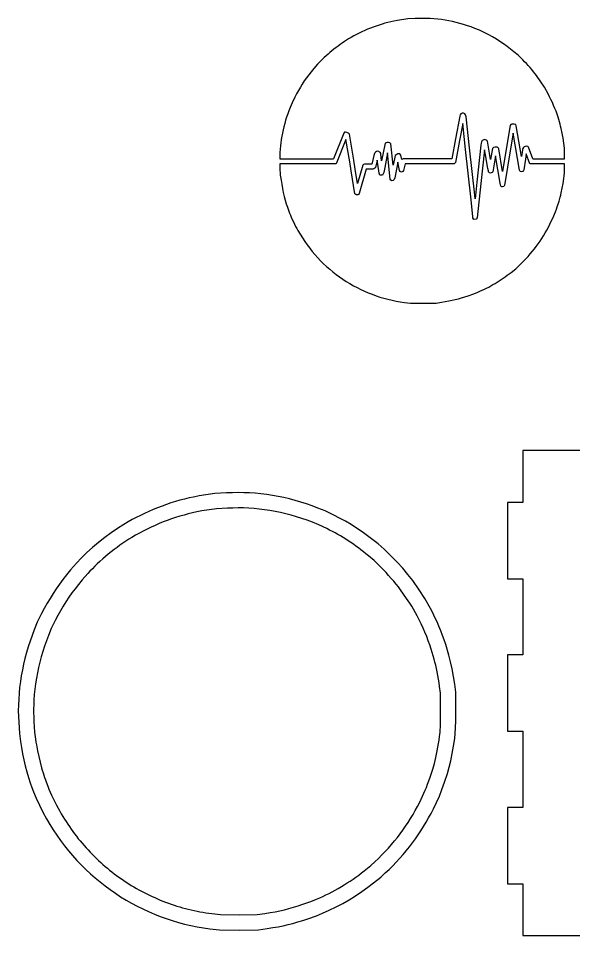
# Model space of a CAD drawing. Extents: x 2671 to 3169, y 765 to 950.
# Drawn here: x 2814.7 to 2923.8, y 768.5 to 948.9 of the extents above; entities that cross this region are included whole.
import ezdxf

# ---------------------------------------------------------------- set-up
doc = ezdxf.new("R2010")
doc.units = 0
doc.layers.add('6MM_ENGRAVE', color=245, linetype='CONTINUOUS')

msp = doc.modelspace()

# ---------------------------------------------------------------- linework, layer by layer
at = {"layer": '6MM_ENGRAVE'}
for points in [[(2915.8, 921.23), (2922.04, 921.23), (2922.04, 923.34), (2921.91, 924.29), (2921.75, 925.3), (2921.57, 926.28), (2921.37, 927.21), (2921.27, 927.64), (2921.16, 928.06), (2920.77, 929.41), (2920.57, 929.99), (2920.36, 930.58), (2920.13, 931.16), (2919.89, 931.74), (2919.64, 932.32), (2919.37, 932.89), (2919.1, 933.45), (2918.81, 934), (2918.08, 935.32), (2917.38, 936.39), (2916.53, 937.59), (2916.24, 937.97), (2915.92, 938.37), (2915.59, 938.77), (2915.25, 939.17), (2914.9, 939.56), (2914.54, 939.95), (2914.19, 940.32), (2913.85, 940.67), (2912.89, 941.62), (2912.1, 942.28), (2911.43, 942.82), (2910.74, 943.35), (2910.05, 943.85), (2909.34, 944.32), (2908.63, 944.77), (2907.9, 945.2), (2907.15, 945.61), (2906.4, 946), (2905.3, 946.54), (2904.42, 946.88), (2903.68, 947.16), (2902.94, 947.41), (2902.2, 947.64), (2901.47, 947.86), (2900.74, 948.05), (2900.01, 948.22), (2899.28, 948.37), (2898.55, 948.5), (2897.82, 948.61), (2897.1, 948.7), (2896.37, 948.77), (2895.64, 948.82), (2894.91, 948.85), (2894.18, 948.86), (2893.44, 948.85), (2892.7, 948.82), (2891.2, 948.74), (2889.17, 948.44), (2888.49, 948.3), (2887.9, 948.17), (2887.32, 948.03), (2886.74, 947.88), (2886.16, 947.71), (2885.58, 947.54), (2885.01, 947.34), (2884.43, 947.14), (2883.87, 946.92), (2883.31, 946.7), (2882.75, 946.46), (2882.2, 946.21), (2881.66, 945.95), (2881.12, 945.68), (2880.6, 945.4), (2880.08, 945.11), (2879.57, 944.81), (2879.16, 944.55), (2878.75, 944.28), (2878.33, 944), (2877.92, 943.72), (2877.51, 943.42), (2877.11, 943.11), (2876.71, 942.8), (2876.31, 942.49), (2875.92, 942.16), (2875.54, 941.83), (2875.17, 941.5), (2874.81, 941.17), (2874.46, 940.83), (2874.12, 940.5), (2873.79, 940.16), (2873.48, 939.82), (2872.72, 938.98), (2872.2, 938.33), (2871.74, 937.74), (2871.3, 937.15), (2870.88, 936.55), (2870.48, 935.94), (2870.1, 935.33), (2869.73, 934.69), (2869.36, 934.04), (2869.01, 933.36), (2868.46, 932.26), (2868.08, 931.31), (2867.84, 930.69), (2867.62, 930.06), (2867.41, 929.44), (2867.21, 928.81), (2867.03, 928.18), (2866.87, 927.55), (2866.72, 926.92), (2866.58, 926.29), (2866.46, 925.66), (2866.36, 925.03), (2866.27, 924.39), (2866.19, 923.76), (2866.13, 923.13), (2866.09, 922.5), (2866.06, 921.86), (2866.04, 921.23), (2876.62, 921.23)], [(2877.17, 920.23), (2866.05, 920.23), (2866.08, 919.46), (2866.16, 918.01), (2866.31, 917.01), (2866.43, 916.22), (2866.57, 915.43), (2866.74, 914.63), (2866.93, 913.85), (2867.12, 913.1), (2867.33, 912.39), (2867.55, 911.73), (2867.77, 911.13), (2867.99, 910.55), (2868.15, 910.16), (2868.32, 909.74), (2868.52, 909.31), (2868.73, 908.86), (2868.94, 908.41), (2869.17, 907.96), (2869.4, 907.53), (2869.63, 907.11), (2870.06, 906.39), (2870.5, 905.68), (2870.96, 904.99), (2871.44, 904.31), (2871.94, 903.65), (2872.45, 903.01), (2872.98, 902.39), (2873.53, 901.78), (2874.09, 901.19), (2874.67, 900.61), (2875.27, 900.06), (2875.88, 899.52), (2876.5, 899), (2877.14, 898.5), (2877.79, 898.02), (2878.46, 897.56), (2879.14, 897.12), (2879.83, 896.69), (2880.53, 896.29), (2881.24, 895.91), (2881.97, 895.55), (2882.71, 895.21), (2883.45, 894.89), (2884.21, 894.59), (2884.98, 894.31), (2885.75, 894.06), (2886.54, 893.83), (2887.33, 893.62), (2888.13, 893.43), (2888.94, 893.27), (2889.75, 893.13), (2890.57, 893.01), (2891.74, 892.87), (2894.41, 892.86), (2896.82, 892.88), (2897.85, 893.04), (2898.59, 893.15), (2899.28, 893.28), (2899.93, 893.41), (2900.56, 893.55), (2901.18, 893.71), (2901.8, 893.88), (2902.44, 894.08), (2903.11, 894.3), (2904.2, 894.67), (2904.96, 895), (2905.41, 895.19), (2905.84, 895.39), (2906.28, 895.59), (2906.7, 895.81), (2907.13, 896.03), (2907.55, 896.26), (2907.97, 896.49), (2908.38, 896.73), (2908.79, 896.98), (2909.2, 897.24), (2909.6, 897.5), (2909.99, 897.77), (2910.39, 898.04), (2910.77, 898.33), (2911.16, 898.62), (2911.53, 898.91), (2912.43, 899.63), (2913, 900.15), (2913.49, 900.62), (2913.96, 901.09), (2914.42, 901.56), (2914.86, 902.04), (2915.29, 902.52), (2915.7, 903.01), (2916.1, 903.51), (2916.49, 904.01), (2916.87, 904.52), (2917.23, 905.04), (2917.58, 905.57), (2917.92, 906.1), (2918.25, 906.65), (2918.56, 907.21), (2918.87, 907.78), (2919.17, 908.36), (2919.94, 910), (2920.08, 910.36), (2920.26, 910.81), (2920.44, 911.31), (2920.6, 911.79), (2920.97, 912.89), (2921.19, 913.69), (2921.29, 914.09), (2921.39, 914.52), (2921.59, 915.44), (2921.76, 916.41), (2921.91, 917.38), (2921.97, 917.91), (2922.01, 918.5), (2922.03, 919.24), (2922.04, 920.23), (2915.24, 920.23)], [(2930.82, 863.86), (2913.82, 863.86), (2913.82, 853.67), (2910.82, 853.67), (2910.82, 838.67), (2913.82, 838.67), (2913.82, 823.67), (2910.82, 823.67), (2910.82, 808.67), (2913.82, 808.67), (2913.82, 793.67), (2910.82, 793.67), (2910.82, 778.67), (2913.82, 778.67), (2913.82, 768.48), (2930.82, 768.48)]]:
    msp.add_lwpolyline(points, dxfattribs=at)
for points in [[(2915.8, 921.23), (2914.94, 923.51, 0.348914), (2914.61, 923.71), (2914.3, 923.66), (2914.12, 923.61), (2913.95, 923.45), (2913.85, 923.26), (2913.79, 923.05), (2913.68, 922.46), (2913.58, 921.66), (2912.51, 927.72), (2912.44, 927.96), (2912.11, 928.08), (2911.87, 928.08), (2911.66, 928.04), (2911.48, 927.98), (2911.32, 927.8), (2910.49, 922.74), (2909.83, 918.71), (2909.1, 923.21, 0.416011), (2908.64, 923.54), (2908.43, 923.51), (2908.1, 923.43), (2907.9, 923.25), (2907.5, 921.08), (2907.28, 922.37), (2906.86, 924.69), (2906.71, 924.89), (2906.51, 924.98), (2906.33, 925.01), (2906.15, 924.98), (2906.01, 924.93), (2905.87, 924.84), (2905.77, 924.71), (2905.7, 924.56), (2905.63, 924.29), (2905.59, 923.94), (2904.82, 916.67), (2904.47, 913.39), (2904.4, 914.06), (2903.38, 923.38), (2902.71, 929.47), (2902.66, 929.7), (2902.57, 929.91), (2902.42, 930.09), (2902.19, 930.24), (2901.88, 930.24), (2901.64, 930.08), (2901.51, 929.87), (2901.44, 929.65), (2900.61, 925.17), (2899.89, 921.24), (2897.67, 921.24), (2893.33, 921.24), (2890.3, 921.25), (2890.03, 921.09), (2889.86, 921.97), (2889.63, 922.23), (2889.29, 922.2), (2889.08, 922.11), (2888.71, 921.92), (2888.32, 920), (2887.9, 924.16), (2887.67, 924.39), (2887.4, 924.47), (2887.15, 924.43), (2886.77, 924.29), (2886.08, 920.83), (2885.9, 922.2), (2885.83, 922.39), (2885.69, 922.56), (2885.5, 922.68), (2885.27, 922.72), (2885.06, 922.69), (2884.88, 922.57), (2884.77, 922.42), (2884.69, 922.25), (2884.57, 921.87), (2884.42, 921.27), (2884.16, 920.21), (2883.97, 920.19), (2883.61, 920.18), (2882.69, 920.18, 0.332435), (2882.4, 919.97), (2881.35, 916.4), (2880.89, 919.22), (2880.59, 920.97), (2879.74, 926.07), (2879.54, 926.26), (2879.39, 926.36), (2879.21, 926.42), (2878.98, 926.48, 0.373666), (2878.63, 926.3), (2876.62, 921.23)], [(2915.24, 920.23), (2914.49, 922.22), (2914.48, 922.13), (2914.34, 921.14), (2914.04, 919.09), (2913.97, 918.91, -0.761727), (2913.2, 918.98), (2911.92, 926.27), (2911.28, 922.41), (2910.35, 916.79), (2910.23, 916.06, -0.818808), (2909.44, 916.03), (2909.35, 916.44), (2908.49, 921.8), (2907.91, 918.66), (2907.78, 918.54, -0.467808), (2907.17, 918.61), (2907.11, 918.69), (2907.06, 918.88), (2906.96, 919.31), (2906.49, 922.03), (2906.31, 922.99), (2905.61, 916.38), (2904.89, 909.62), (2904.64, 909.38), (2904.22, 909.33), (2904.03, 909.66), (2904, 909.88), (2903.6, 913.77), (2902.59, 923.1), (2902.02, 928.2), (2901.4, 924.82), (2900.6, 920.52), (2900.34, 920.24), (2897.89, 920.24), (2893.54, 920.24), (2890.69, 920.25), (2890.38, 918.95, -0.804652), (2889.59, 918.97), (2889.29, 920.55), (2888.67, 917.47), (2888.54, 917.15, -0.7868), (2887.77, 917.25), (2887.25, 922.44), (2886.68, 919.56), (2886.55, 918.88), (2886.48, 918.55), (2886.41, 918.31), (2886.24, 918.05), (2885.75, 918.03), (2885.57, 918.42), (2885.33, 920.17), (2885.22, 920.99), (2885.2, 920.88), (2884.86, 919.53), (2884.74, 919.37), (2884.57, 919.27), (2884.32, 919.22), (2884.01, 919.19), (2883.61, 919.18), (2883.06, 919.18), (2881.65, 914.41, -0.562487), (2880.99, 914.23), (2880.84, 914.38), (2880.1, 918.88), (2879.8, 920.64), (2879.07, 925.04), (2877.17, 920.23)]]:
    msp.add_lwpolyline(points, format="xyb", dxfattribs=at)
for points in [[(2874.96, 852.04), (2873.56, 852.57), (2872.45, 852.98), (2871.32, 853.37), (2870.2, 853.73), (2869.08, 854.05), (2867.96, 854.35), (2866.84, 854.61), (2865.72, 854.84), (2864.6, 855.04), (2863.48, 855.21), (2862.36, 855.35), (2861.24, 855.46), (2860.11, 855.53), (2858.99, 855.58), (2857.86, 855.59), (2856.73, 855.57), (2855.61, 855.53), (2853.31, 855.4), (2850.19, 854.95), (2849.11, 854.73), (2848.23, 854.54), (2847.33, 854.32), (2846.44, 854.09), (2845.55, 853.83), (2844.66, 853.56), (2843.78, 853.26), (2842.91, 852.95), (2842.04, 852.62), (2841.18, 852.27), (2840.33, 851.91), (2839.48, 851.52), (2838.65, 851.13), (2837.83, 850.71), (2837.02, 850.28), (2836.22, 849.83), (2835.43, 849.36), (2834.16, 848.56), (2832.9, 847.69), (2831.65, 846.77), (2830.44, 845.81), (2829.26, 844.81), (2828.14, 843.79), (2827.07, 842.75), (2826.1, 841.72), (2824.93, 840.43), (2824.11, 839.41), (2823.42, 838.52), (2822.75, 837.62), (2822.11, 836.7), (2821.49, 835.76), (2820.89, 834.81), (2820.32, 833.83), (2819.77, 832.83), (2819.24, 831.82), (2818.38, 830.11), (2817.78, 828.61), (2817.36, 827.51), (2816.97, 826.39), (2816.6, 825.26), (2816.27, 824.13), (2815.97, 823), (2815.69, 821.86), (2815.45, 820.72), (2815.25, 819.58), (2815.07, 818.43), (2814.92, 817.29), (2814.81, 816.14), (2814.73, 814.99), (2814.68, 813.85), (2814.66, 812.7), (2814.68, 811.56), (2814.73, 810.44), (2814.86, 808.22), (2815.08, 806.65), (2815.26, 805.46), (2815.49, 804.25), (2815.74, 803.04), (2816.02, 801.85), (2816.32, 800.7), (2816.65, 799.6), (2816.99, 798.55), (2817.33, 797.64), (2817.67, 796.76), (2818.17, 795.52), (2818.79, 794.16), (2819.48, 792.79), (2820.19, 791.47), (2820.84, 790.36), (2821.52, 789.28), (2822.22, 788.22), (2822.96, 787.18), (2823.72, 786.17), (2824.51, 785.19), (2825.32, 784.23), (2826.16, 783.29), (2827.03, 782.39), (2827.92, 781.51), (2828.83, 780.65), (2829.77, 779.83), (2830.73, 779.03), (2831.71, 778.26), (2832.71, 777.53), (2833.73, 776.82), (2834.77, 776.14), (2835.83, 775.49), (2836.91, 774.87), (2838.01, 774.28), (2839.12, 773.73), (2840.25, 773.2), (2841.4, 772.71), (2842.56, 772.26), (2843.74, 771.83), (2844.93, 771.44), (2846.14, 771.09), (2847.35, 770.77), (2848.58, 770.48), (2849.82, 770.23), (2851.08, 770.01), (2852.32, 769.84), (2854.19, 769.61), (2858.2, 769.59), (2861.88, 769.63), (2863.56, 769.88), (2864.66, 770.05), (2865.71, 770.24), (2866.71, 770.44), (2867.68, 770.66), (2868.64, 770.9), (2869.6, 771.17), (2870.57, 771.47), (2871.57, 771.81), (2873.26, 772.38), (2874.47, 772.89), (2875.79, 773.48), (2877.12, 774.13), (2878.42, 774.82), (2879.69, 775.55), (2880.94, 776.32), (2882.16, 777.14), (2883.36, 777.99), (2884.51, 778.87), (2885.9, 779.98), (2886.8, 780.83), (2887.53, 781.52), (2888.26, 782.24), (2888.95, 782.96), (2889.63, 783.69), (2890.29, 784.43), (2890.92, 785.18), (2891.54, 785.94), (2892.14, 786.72), (2892.71, 787.5), (2893.27, 788.3), (2893.81, 789.11), (2894.33, 789.94), (2894.84, 790.78), (2895.32, 791.63), (2895.79, 792.5), (2896.26, 793.41), (2897.43, 795.9), (2897.93, 797.19), (2898.45, 798.66), (2899.02, 800.34), (2899.36, 801.61), (2899.67, 802.86), (2899.96, 804.27), (2900.23, 805.75), (2900.45, 807.24), (2900.56, 808.22), (2900.62, 809.34), (2900.66, 810.73), (2900.66, 812.58), (2900.66, 816.35), (2900.44, 817.93), (2900.21, 819.43), (2899.94, 820.92), (2899.63, 822.34), (2899.3, 823.65), (2898.71, 825.7), (2898.4, 826.63), (2898.07, 827.53), (2897.72, 828.43), (2897.35, 829.32), (2896.97, 830.2), (2896.56, 831.07), (2896.14, 831.93), (2895.7, 832.78), (2894.58, 834.8), (2893.49, 836.46), (2892.21, 838.29), (2891.26, 839.5), (2890.23, 840.72), (2889.15, 841.91), (2888.1, 843), (2886.61, 844.48), (2885.37, 845.51), (2884.36, 846.33), (2883.31, 847.13), (2882.24, 847.89), (2881.16, 848.62), (2880.07, 849.31), (2878.95, 849.97), (2877.81, 850.6), (2876.67, 851.19)], [(2874.96, 852.04), (2873.56, 852.57), (2872.45, 852.98), (2871.32, 853.37), (2870.2, 853.73), (2869.08, 854.05), (2867.96, 854.35), (2866.84, 854.61), (2865.72, 854.84), (2864.6, 855.04), (2863.48, 855.21), (2862.36, 855.35), (2861.24, 855.46), (2860.11, 855.53), (2858.99, 855.58), (2857.86, 855.59), (2856.73, 855.57), (2855.61, 855.53), (2853.31, 855.4), (2850.19, 854.95), (2849.11, 854.73), (2848.23, 854.54), (2847.33, 854.32), (2846.44, 854.09), (2845.55, 853.83), (2844.66, 853.56), (2843.78, 853.26), (2842.91, 852.95), (2842.04, 852.62), (2841.18, 852.27), (2840.33, 851.91), (2839.48, 851.52), (2838.65, 851.13), (2837.83, 850.71), (2837.02, 850.28), (2836.22, 849.83), (2835.43, 849.36), (2834.16, 848.56), (2832.9, 847.69), (2831.65, 846.77), (2830.44, 845.81), (2829.26, 844.81), (2828.14, 843.79), (2827.07, 842.75), (2826.1, 841.72), (2824.93, 840.43), (2824.11, 839.41), (2823.42, 838.52), (2822.75, 837.62), (2822.11, 836.7), (2821.49, 835.76), (2820.89, 834.81), (2820.32, 833.83), (2819.77, 832.83), (2819.24, 831.82), (2818.38, 830.11), (2817.78, 828.61), (2817.36, 827.51), (2816.97, 826.39), (2816.6, 825.26), (2816.27, 824.13), (2815.97, 823), (2815.69, 821.86), (2815.45, 820.72), (2815.25, 819.58), (2815.07, 818.43), (2814.92, 817.29), (2814.81, 816.14), (2814.73, 814.99), (2814.68, 813.85), (2814.66, 812.7), (2814.68, 811.56), (2814.73, 810.44), (2814.86, 808.22), (2815.08, 806.65), (2815.26, 805.46), (2815.49, 804.25), (2815.74, 803.04), (2816.02, 801.85), (2816.32, 800.7), (2816.65, 799.6), (2816.99, 798.55), (2817.33, 797.64), (2817.67, 796.76), (2818.17, 795.52), (2818.79, 794.16), (2819.48, 792.79), (2820.19, 791.47), (2820.84, 790.36), (2821.52, 789.28), (2822.22, 788.22), (2822.96, 787.18), (2823.72, 786.17), (2824.51, 785.19), (2825.32, 784.23), (2826.16, 783.29), (2827.03, 782.39), (2827.92, 781.51), (2828.83, 780.65), (2829.77, 779.83), (2830.73, 779.03), (2831.71, 778.26), (2832.71, 777.53), (2833.73, 776.82), (2834.77, 776.14), (2835.83, 775.49), (2836.91, 774.87), (2838.01, 774.28), (2839.12, 773.73), (2840.25, 773.2), (2841.4, 772.71), (2842.56, 772.26), (2843.74, 771.83), (2844.93, 771.44), (2846.14, 771.09), (2847.35, 770.77), (2848.58, 770.48), (2849.82, 770.23), (2851.08, 770.01), (2852.32, 769.84), (2854.19, 769.61), (2858.2, 769.59), (2861.88, 769.63), (2863.56, 769.88), (2864.66, 770.05), (2865.71, 770.24), (2866.71, 770.44), (2867.68, 770.66), (2868.64, 770.9), (2869.6, 771.17), (2870.57, 771.47), (2871.57, 771.81), (2873.26, 772.38), (2874.47, 772.89), (2875.79, 773.48), (2877.12, 774.13), (2878.42, 774.82), (2879.69, 775.55), (2880.94, 776.32), (2882.16, 777.14), (2883.36, 777.99), (2884.51, 778.87), (2885.9, 779.98), (2886.8, 780.83), (2887.53, 781.52), (2888.26, 782.24), (2888.95, 782.96), (2889.63, 783.69), (2890.29, 784.43), (2890.92, 785.18), (2891.54, 785.94), (2892.14, 786.72), (2892.71, 787.5), (2893.27, 788.3), (2893.81, 789.11), (2894.33, 789.94), (2894.84, 790.78), (2895.32, 791.63), (2895.79, 792.5), (2896.26, 793.41), (2897.43, 795.9), (2897.93, 797.19), (2898.45, 798.66), (2899.02, 800.34), (2899.36, 801.61), (2899.67, 802.86), (2899.96, 804.27), (2900.23, 805.75), (2900.45, 807.24), (2900.56, 808.22), (2900.62, 809.34), (2900.66, 810.73), (2900.66, 812.58), (2900.66, 816.35), (2900.44, 817.93), (2900.21, 819.43), (2899.94, 820.92), (2899.63, 822.34), (2899.3, 823.65), (2898.71, 825.7), (2898.4, 826.63), (2898.07, 827.53), (2897.72, 828.43), (2897.35, 829.32), (2896.97, 830.2), (2896.56, 831.07), (2896.14, 831.93), (2895.7, 832.78), (2894.58, 834.8), (2893.49, 836.46), (2892.21, 838.29), (2891.26, 839.5), (2890.23, 840.72), (2889.15, 841.91), (2888.1, 843), (2886.61, 844.48), (2885.37, 845.51), (2884.36, 846.33), (2883.31, 847.13), (2882.24, 847.89), (2881.16, 848.62), (2880.07, 849.31), (2878.95, 849.97), (2877.81, 850.6), (2876.67, 851.19)], [(2858.2, 772.59), (2861.64, 772.62), (2863.1, 772.84), (2864.17, 773.01), (2865.15, 773.19), (2866.08, 773.37), (2866.98, 773.58), (2867.86, 773.8), (2868.75, 774.05), (2869.66, 774.33), (2870.62, 774.65), (2872.19, 775.18), (2873.27, 775.65), (2873.9, 775.92), (2874.53, 776.2), (2875.14, 776.5), (2875.76, 776.8), (2876.37, 777.12), (2876.97, 777.44), (2877.56, 777.78), (2878.16, 778.12), (2878.74, 778.48), (2879.32, 778.84), (2879.89, 779.22), (2880.46, 779.6), (2881.02, 780), (2881.57, 780.4), (2882.12, 780.81), (2882.66, 781.24), (2883.94, 782.26), (2884.74, 783.01), (2885.44, 783.68), (2886.12, 784.35), (2886.78, 785.02), (2887.41, 785.71), (2888.02, 786.4), (2888.61, 787.1), (2889.19, 787.8), (2889.74, 788.52), (2890.27, 789.25), (2890.79, 789.99), (2891.29, 790.74), (2891.78, 791.51), (2892.25, 792.29), (2892.7, 793.09), (2893.14, 793.9), (2893.57, 794.73), (2894.67, 797.08), (2894.87, 797.59), (2895.12, 798.24), (2895.38, 798.95), (2895.61, 799.64), (2896.14, 801.2), (2896.45, 802.35), (2896.6, 802.92), (2896.74, 803.53), (2896.88, 804.17), (2897.02, 804.85), (2897.14, 805.54), (2897.27, 806.24), (2897.38, 806.93), (2897.47, 807.63), (2897.53, 808.05), (2897.57, 808.48), (2897.6, 808.94), (2897.63, 809.46), (2897.64, 810.06), (2897.66, 810.77), (2897.66, 812.59), (2897.66, 816.14), (2897.47, 817.49), (2897.37, 818.21), (2897.25, 818.93), (2897.13, 819.64), (2896.99, 820.33), (2896.85, 821.01), (2896.71, 821.66), (2896.56, 822.28), (2896.41, 822.87), (2895.85, 824.8), (2895.57, 825.64), (2895.26, 826.47), (2894.94, 827.31), (2894.59, 828.14), (2894.23, 828.96), (2893.85, 829.78), (2893.46, 830.58), (2893.05, 831.36), (2892.01, 833.24), (2891.6, 833.87), (2891, 834.77), (2889.8, 836.5), (2889.38, 837.04), (2888.93, 837.6), (2888.46, 838.17), (2887.96, 838.74), (2887.46, 839.31), (2886.96, 839.86), (2886.46, 840.39), (2885.96, 840.89), (2884.59, 842.25), (2883.47, 843.19), (2882.99, 843.58), (2882.5, 843.97), (2882.01, 844.35), (2881.52, 844.72), (2881.03, 845.08), (2880.53, 845.43), (2880.03, 845.77), (2879.52, 846.11), (2879.02, 846.44), (2878.5, 846.75), (2877.98, 847.07), (2877.46, 847.37), (2876.93, 847.66), (2876.4, 847.95), (2875.86, 848.23), (2875.32, 848.51), (2873.75, 849.28), (2872.5, 849.76), (2871.44, 850.16), (2870.38, 850.52), (2869.33, 850.86), (2868.28, 851.16), (2867.23, 851.43), (2866.19, 851.68), (2865.15, 851.89), (2864.11, 852.08), (2863.07, 852.24), (2862.03, 852.37), (2860.99, 852.46), (2859.95, 852.54), (2858.91, 852.58), (2857.86, 852.59), (2856.81, 852.57), (2855.76, 852.53), (2853.61, 852.41), (2850.71, 851.99), (2849.73, 851.79), (2848.9, 851.61), (2848.07, 851.41), (2847.24, 851.19), (2846.41, 850.95), (2845.58, 850.7), (2844.76, 850.43), (2843.94, 850.13), (2843.13, 849.83), (2842.33, 849.5), (2841.54, 849.16), (2840.75, 848.81), (2839.98, 848.43), (2839.21, 848.05), (2838.46, 847.65), (2837.72, 847.23), (2837, 846.8), (2836.41, 846.44), (2835.82, 846.05), (2835.23, 845.66), (2834.64, 845.24), (2834.06, 844.82), (2833.48, 844.38), (2832.9, 843.94), (2832.34, 843.48), (2831.79, 843.02), (2831.24, 842.55), (2830.71, 842.08), (2830.19, 841.6), (2829.69, 841.12), (2829.21, 840.64), (2828.74, 840.16), (2828.3, 839.68), (2827.21, 838.48), (2826.47, 837.55), (2825.81, 836.71), (2825.18, 835.86), (2824.59, 835.01), (2824.01, 834.14), (2823.46, 833.26), (2822.93, 832.35), (2822.41, 831.42), (2821.91, 830.45), (2821.12, 828.88), (2820.58, 827.52), (2820.18, 826.47), (2819.81, 825.42), (2819.47, 824.37), (2819.16, 823.32), (2818.87, 822.26), (2818.62, 821.2), (2818.4, 820.14), (2818.2, 819.08), (2818.04, 818.01), (2817.9, 816.95), (2817.8, 815.89), (2817.72, 814.83), (2817.68, 813.76), (2817.67, 813.23), (2817.66, 812.7), (2817.67, 812.18), (2817.68, 811.65), (2817.7, 811.12), (2817.72, 810.59), (2817.84, 808.51), (2818.05, 807.09), (2818.13, 806.53), (2818.22, 805.97), (2818.43, 804.83), (2818.67, 803.69), (2818.93, 802.58), (2819.21, 801.51), (2819.36, 800.99), (2819.51, 800.49), (2819.66, 800.01), (2819.82, 799.55), (2819.98, 799.11), (2820.14, 798.7), (2820.46, 797.86), (2820.68, 797.31), (2820.93, 796.71), (2821.2, 796.09), (2821.5, 795.45), (2821.82, 794.81), (2822.14, 794.17), (2822.47, 793.54), (2822.8, 792.94), (2823.1, 792.43), (2823.41, 791.91), (2823.72, 791.41), (2824.04, 790.9), (2824.36, 790.41), (2824.69, 789.92), (2825.03, 789.43), (2825.38, 788.95), (2825.73, 788.48), (2826.09, 788.01), (2826.45, 787.55), (2826.82, 787.1), (2827.2, 786.65), (2827.58, 786.2), (2827.97, 785.76), (2828.36, 785.33), (2828.76, 784.91), (2829.17, 784.49), (2829.58, 784.08), (2830, 783.67), (2830.42, 783.27), (2830.85, 782.88), (2831.28, 782.49), (2831.72, 782.11), (2832.16, 781.73), (2832.61, 781.37), (2833.06, 781.01), (2833.52, 780.65), (2833.99, 780.31), (2834.45, 779.96), (2834.93, 779.63), (2835.4, 779.3), (2835.89, 778.99), (2836.37, 778.67), (2836.86, 778.37), (2837.36, 778.07), (2837.86, 777.78), (2838.36, 777.49), (2838.87, 777.22), (2839.38, 776.95), (2839.9, 776.69), (2840.42, 776.43), (2840.95, 776.19), (2841.47, 775.95), (2842, 775.71), (2842.54, 775.49), (2843.08, 775.27), (2843.62, 775.06), (2844.17, 774.86), (2844.72, 774.67), (2845.27, 774.48), (2845.82, 774.31), (2846.38, 774.14), (2846.94, 773.98), (2847.51, 773.82), (2848.08, 773.68), (2848.65, 773.54), (2849.22, 773.41), (2849.8, 773.29), (2850.37, 773.18), (2850.96, 773.07), (2851.54, 772.98), (2852.13, 772.89), (2852.71, 772.81), (2854.38, 772.61)]]:
    msp.add_lwpolyline(points, close=True, dxfattribs=at)

doc.saveas('drawing.dxf')
